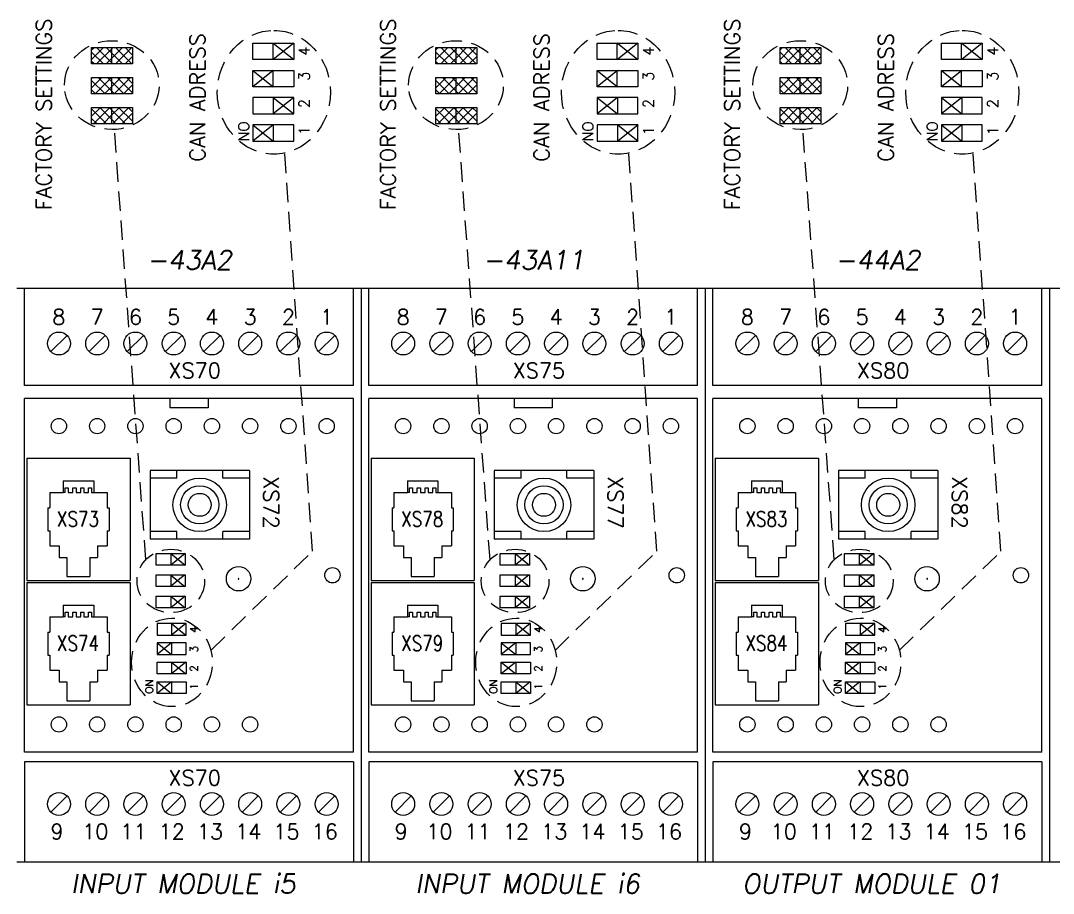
# Model space of a CAD drawing. Extents: x -2993 to 3661, y -4147 to -1441.
# Drawn here: x 1280.2 to 1415.2, y -3437.1 to -3323 of the extents above; entities that cross this region are included whole.
import ezdxf
from ezdxf.enums import TextEntityAlignment as Align

# ---------------------------------------------------------------- set-up
doc = ezdxf.new("R2010")
doc.units = 0
doc.header["$LTSCALE"] = 0.1
doc.header["$MEASUREMENT"] = 0
doc.linetypes.add('DASHED', pattern=[19.05, 12.7, -6.35])
doc.layers.get('0').update_dxf_attribs({"linetype": 'CONTINUOUS'})
doc.styles.get("Standard").update_dxf_attribs({"font": 'simplex.shx'})

msp = doc.modelspace()

# ---------------------------------------------------------------- linework, layer by layer
at = {"linetype": 'Continuous', "lineweight": 13}
for p, q in [((1310.53, -3325.93), (1315.86, -3325.93)), ((1310.53, -3328.06), (1310.53, -3325.93)), ((1313.16, -3328.06), (1313.16, -3325.93)), ((1315.86, -3325.93), (1315.86, -3328.06)), ((1355.53, -3325.93), (1360.86, -3325.93)), ((1355.53, -3328.06), (1355.53, -3325.93)), ((1358.16, -3328.06), (1358.16, -3325.93)), ((1360.86, -3325.93), (1360.86, -3328.06)), ((1400.53, -3325.93), (1405.86, -3325.93)), ((1400.53, -3328.06), (1400.53, -3325.93)), ((1403.16, -3328.06), (1403.16, -3325.93)), ((1405.86, -3325.93), (1405.86, -3328.06)), ((1289.45, -3326.5), (1294.79, -3326.5)), ((1289.45, -3328.63), (1289.45, -3326.5)), ((1292.09, -3328.63), (1292.09, -3326.5)), ((1294.79, -3326.5), (1294.79, -3328.63)), ((1334.45, -3326.5), (1339.79, -3326.5)), ((1334.45, -3328.63), (1334.45, -3326.5)), ((1337.09, -3328.63), (1337.09, -3326.5)), ((1339.79, -3326.5), (1339.79, -3328.63)), ((1379.45, -3326.5), (1384.79, -3326.5)), ((1379.45, -3328.63), (1379.45, -3326.5)), ((1382.09, -3328.63), (1382.09, -3326.5)), ((1384.79, -3326.5), (1384.79, -3328.63)), ((1294.79, -3328.63), (1289.45, -3328.63)), ((1315.86, -3328.06), (1310.53, -3328.06)), ((1339.79, -3328.63), (1334.45, -3328.63)), ((1360.86, -3328.06), (1355.53, -3328.06)), ((1384.79, -3328.63), (1379.45, -3328.63)), ((1405.86, -3328.06), (1400.53, -3328.06)), ((1289.45, -3330.41), (1294.79, -3330.41)), ((1289.45, -3332.54), (1289.45, -3330.41)), ((1292.09, -3332.54), (1292.09, -3330.41)), ((1294.79, -3330.41), (1294.79, -3332.54)), ((1310.53, -3329.48), (1315.86, -3329.48)), ((1310.53, -3331.62), (1310.53, -3329.48)), ((1313.16, -3331.62), (1313.16, -3329.48)), ((1315.86, -3329.48), (1315.86, -3331.62)), ((1334.45, -3330.41), (1339.79, -3330.41)), ((1334.45, -3332.54), (1334.45, -3330.41)), ((1337.09, -3332.54), (1337.09, -3330.41)), ((1339.79, -3330.41), (1339.79, -3332.54)), ((1355.53, -3329.48), (1360.86, -3329.48)), ((1355.53, -3331.62), (1355.53, -3329.48)), ((1358.16, -3331.62), (1358.16, -3329.48)), ((1360.86, -3329.48), (1360.86, -3331.62)), ((1379.45, -3330.41), (1384.79, -3330.41)), ((1379.45, -3332.54), (1379.45, -3330.41)), ((1382.09, -3332.54), (1382.09, -3330.41)), ((1384.79, -3330.41), (1384.79, -3332.54)), ((1400.53, -3329.48), (1405.86, -3329.48)), ((1400.53, -3331.62), (1400.53, -3329.48)), ((1403.16, -3331.62), (1403.16, -3329.48)), ((1405.86, -3329.48), (1405.86, -3331.62)), ((1315.86, -3331.62), (1310.53, -3331.62)), ((1360.86, -3331.62), (1355.53, -3331.62)), ((1405.86, -3331.62), (1400.53, -3331.62)), ((1294.79, -3332.54), (1289.45, -3332.54)), ((1315.86, -3333.04), (1310.53, -3333.04)), ((1310.53, -3333.04), (1310.53, -3335.17)), ((1313.23, -3335.17), (1313.23, -3333.04)), ((1315.86, -3335.17), (1315.86, -3333.04)), ((1339.79, -3332.54), (1334.45, -3332.54)), ((1360.86, -3333.04), (1355.53, -3333.04)), ((1355.53, -3333.04), (1355.53, -3335.17)), ((1358.23, -3335.17), (1358.23, -3333.04)), ((1360.86, -3335.17), (1360.86, -3333.04)), ((1384.79, -3332.54), (1379.45, -3332.54)), ((1405.86, -3333.04), (1400.53, -3333.04)), ((1400.53, -3333.04), (1400.53, -3335.17)), ((1403.23, -3335.17), (1403.23, -3333.04)), ((1405.86, -3335.17), (1405.86, -3333.04)), ((1289.45, -3334.32), (1294.79, -3334.32)), ((1289.45, -3336.46), (1289.45, -3334.32)), ((1292.09, -3336.46), (1292.09, -3334.32)), ((1294.79, -3334.32), (1294.79, -3336.46)), ((1334.45, -3334.32), (1339.79, -3334.32)), ((1334.45, -3336.46), (1334.45, -3334.32)), ((1337.09, -3336.46), (1337.09, -3334.32)), ((1339.79, -3334.32), (1339.79, -3336.46)), ((1379.45, -3334.32), (1384.79, -3334.32)), ((1379.45, -3336.46), (1379.45, -3334.32)), ((1382.09, -3336.46), (1382.09, -3334.32)), ((1384.79, -3334.32), (1384.79, -3336.46)), ((1310.53, -3335.17), (1315.86, -3335.17)), ((1355.53, -3335.17), (1360.86, -3335.17)), ((1400.53, -3335.17), (1405.86, -3335.17)), ((1294.79, -3336.46), (1289.45, -3336.46)), ((1315.86, -3336.6), (1310.53, -3336.6)), ((1310.53, -3336.6), (1310.53, -3338.73)), ((1313.23, -3338.73), (1313.23, -3336.6)), ((1315.86, -3338.73), (1315.86, -3336.6)), ((1339.79, -3336.46), (1334.45, -3336.46)), ((1360.86, -3336.6), (1355.53, -3336.6)), ((1355.53, -3336.6), (1355.53, -3338.73)), ((1358.23, -3338.73), (1358.23, -3336.6)), ((1360.86, -3338.73), (1360.86, -3336.6)), ((1384.79, -3336.46), (1379.45, -3336.46)), ((1405.86, -3336.6), (1400.53, -3336.6)), ((1400.53, -3336.6), (1400.53, -3338.73)), ((1403.23, -3338.73), (1403.23, -3336.6)), ((1405.86, -3338.73), (1405.86, -3336.6)), ((1310.53, -3338.73), (1315.86, -3338.73)), ((1355.53, -3338.73), (1360.86, -3338.73)), ((1400.53, -3338.73), (1405.86, -3338.73)), ((1286, -3384.06), (1286.4, -3384.06)), ((1286, -3384.65), (1286, -3384.06)), ((1286.4, -3384.06), (1286.4, -3384.65)), ((1287.01, -3384.06), (1287.42, -3384.06)), ((1287.01, -3384.65), (1287.01, -3384.06)), ((1287.42, -3384.06), (1287.42, -3384.65)), ((1288.03, -3384.65), (1288.03, -3384.06)), ((1288.03, -3384.06), (1288.44, -3384.06)), ((1288.44, -3384.06), (1288.44, -3384.65)), ((1289.04, -3384.06), (1289.45, -3384.06)), ((1289.04, -3384.65), (1289.04, -3384.06)), ((1289.45, -3384.06), (1289.45, -3384.65)), ((1331, -3384.06), (1331.4, -3384.06)), ((1331, -3384.65), (1331, -3384.06)), ((1331.4, -3384.06), (1331.4, -3384.65)), ((1332.01, -3384.06), (1332.42, -3384.06)), ((1332.01, -3384.65), (1332.01, -3384.06)), ((1332.42, -3384.06), (1332.42, -3384.65)), ((1333.03, -3384.65), (1333.03, -3384.06)), ((1333.03, -3384.06), (1333.44, -3384.06)), ((1333.44, -3384.06), (1333.44, -3384.65)), ((1334.04, -3384.06), (1334.45, -3384.06)), ((1334.04, -3384.65), (1334.04, -3384.06)), ((1334.45, -3384.06), (1334.45, -3384.65)), ((1376, -3384.06), (1376.4, -3384.06)), ((1376, -3384.65), (1376, -3384.06)), ((1376.4, -3384.06), (1376.4, -3384.65)), ((1377.01, -3384.06), (1377.42, -3384.06)), ((1377.01, -3384.65), (1377.01, -3384.06)), ((1377.42, -3384.06), (1377.42, -3384.65)), ((1378.03, -3384.65), (1378.03, -3384.06)), ((1378.03, -3384.06), (1378.44, -3384.06)), ((1378.44, -3384.06), (1378.44, -3384.65)), ((1379.04, -3384.06), (1379.45, -3384.06)), ((1379.04, -3384.65), (1379.04, -3384.06)), ((1379.45, -3384.06), (1379.45, -3384.65)), ((1286.4, -3384.65), (1287.01, -3384.65)), ((1287.42, -3384.65), (1288.03, -3384.65)), ((1288.44, -3384.65), (1289.04, -3384.65)), ((1331.4, -3384.65), (1332.01, -3384.65)), ((1332.42, -3384.65), (1333.03, -3384.65)), ((1333.44, -3384.65), (1334.04, -3384.65)), ((1376.4, -3384.65), (1377.01, -3384.65)), ((1377.42, -3384.65), (1378.03, -3384.65)), ((1378.44, -3384.65), (1379.04, -3384.65)), ((1297.87, -3394.15), (1297.87, -3392.62)), ((1297.87, -3392.62), (1301.68, -3392.62)), ((1297.87, -3392.62), (1301.68, -3392.62)), ((1299.8, -3392.62), (1299.8, -3394.15)), ((1301.68, -3392.62), (1301.68, -3394.15)), ((1342.87, -3394.15), (1342.87, -3392.62)), ((1342.87, -3392.62), (1346.68, -3392.62)), ((1342.87, -3392.62), (1346.68, -3392.62)), ((1344.8, -3392.62), (1344.8, -3394.15)), ((1346.68, -3392.62), (1346.68, -3394.15)), ((1387.87, -3394.15), (1387.87, -3392.62)), ((1387.87, -3392.62), (1391.68, -3392.62)), ((1387.87, -3392.62), (1391.68, -3392.62)), ((1389.8, -3392.62), (1389.8, -3394.15)), ((1391.68, -3392.62), (1391.68, -3394.15)), ((1301.68, -3394.15), (1297.87, -3394.15)), ((1301.68, -3394.15), (1297.87, -3394.15)), ((1346.68, -3394.15), (1342.87, -3394.15)), ((1346.68, -3394.15), (1342.87, -3394.15)), ((1391.68, -3394.15), (1387.87, -3394.15)), ((1391.68, -3394.15), (1387.87, -3394.15)), ((1297.87, -3396.94), (1297.87, -3395.42)), ((1297.87, -3395.42), (1301.68, -3395.42)), ((1297.87, -3395.42), (1301.68, -3395.42)), ((1299.8, -3395.42), (1299.8, -3396.94)), ((1301.68, -3395.42), (1301.68, -3396.94)), ((1342.87, -3396.94), (1342.87, -3395.42)), ((1342.87, -3395.42), (1346.68, -3395.42)), ((1342.87, -3395.42), (1346.68, -3395.42)), ((1344.8, -3395.42), (1344.8, -3396.94)), ((1346.68, -3395.42), (1346.68, -3396.94)), ((1387.87, -3396.94), (1387.87, -3395.42)), ((1387.87, -3395.42), (1391.68, -3395.42)), ((1387.87, -3395.42), (1391.68, -3395.42)), ((1389.8, -3395.42), (1389.8, -3396.94)), ((1391.68, -3395.42), (1391.68, -3396.94)), ((1301.68, -3396.94), (1297.87, -3396.94)), ((1301.68, -3396.94), (1297.87, -3396.94)), ((1346.68, -3396.94), (1342.87, -3396.94)), ((1346.68, -3396.94), (1342.87, -3396.94)), ((1391.68, -3396.94), (1387.87, -3396.94)), ((1391.68, -3396.94), (1387.87, -3396.94)), ((1297.87, -3399.74), (1297.87, -3398.21)), ((1297.87, -3398.21), (1301.68, -3398.21)), ((1297.87, -3398.21), (1301.68, -3398.21)), ((1299.8, -3398.21), (1299.8, -3399.74)), ((1301.68, -3398.21), (1301.68, -3399.74)), ((1342.87, -3399.74), (1342.87, -3398.21)), ((1342.87, -3398.21), (1346.68, -3398.21)), ((1342.87, -3398.21), (1346.68, -3398.21)), ((1344.8, -3398.21), (1344.8, -3399.74)), ((1346.68, -3398.21), (1346.68, -3399.74)), ((1387.87, -3399.74), (1387.87, -3398.21)), ((1387.87, -3398.21), (1391.68, -3398.21)), ((1387.87, -3398.21), (1391.68, -3398.21)), ((1389.8, -3398.21), (1389.8, -3399.74)), ((1391.68, -3398.21), (1391.68, -3399.74)), ((1286, -3400.9), (1286, -3400.31)), ((1286, -3400.31), (1286.4, -3400.31)), ((1286.4, -3400.31), (1286.4, -3400.9)), ((1287.01, -3400.31), (1287.42, -3400.31)), ((1287.01, -3400.9), (1287.01, -3400.31)), ((1287.42, -3400.31), (1287.42, -3400.9)), ((1288.03, -3400.9), (1288.03, -3400.31)), ((1288.03, -3400.31), (1288.44, -3400.31)), ((1288.44, -3400.31), (1288.44, -3400.9)), ((1289.04, -3400.9), (1289.04, -3400.31)), ((1289.04, -3400.31), (1289.45, -3400.31)), ((1289.45, -3400.31), (1289.45, -3400.9)), ((1301.68, -3399.74), (1297.87, -3399.74)), ((1301.68, -3399.74), (1297.87, -3399.74)), ((1331, -3400.9), (1331, -3400.31)), ((1331, -3400.31), (1331.4, -3400.31)), ((1331.4, -3400.31), (1331.4, -3400.9)), ((1332.01, -3400.31), (1332.42, -3400.31)), ((1332.01, -3400.9), (1332.01, -3400.31)), ((1332.42, -3400.31), (1332.42, -3400.9)), ((1333.03, -3400.9), (1333.03, -3400.31)), ((1333.03, -3400.31), (1333.44, -3400.31)), ((1333.44, -3400.31), (1333.44, -3400.9)), ((1334.04, -3400.9), (1334.04, -3400.31)), ((1334.04, -3400.31), (1334.45, -3400.31)), ((1334.45, -3400.31), (1334.45, -3400.9)), ((1346.68, -3399.74), (1342.87, -3399.74)), ((1346.68, -3399.74), (1342.87, -3399.74)), ((1376, -3400.9), (1376, -3400.31)), ((1376, -3400.31), (1376.4, -3400.31)), ((1376.4, -3400.31), (1376.4, -3400.9)), ((1377.01, -3400.31), (1377.42, -3400.31)), ((1377.01, -3400.9), (1377.01, -3400.31)), ((1377.42, -3400.31), (1377.42, -3400.9)), ((1378.03, -3400.9), (1378.03, -3400.31)), ((1378.03, -3400.31), (1378.44, -3400.31)), ((1378.44, -3400.31), (1378.44, -3400.9)), ((1379.04, -3400.9), (1379.04, -3400.31)), ((1379.04, -3400.31), (1379.45, -3400.31)), ((1379.45, -3400.31), (1379.45, -3400.9)), ((1391.68, -3399.74), (1387.87, -3399.74)), ((1391.68, -3399.74), (1387.87, -3399.74)), ((1286.4, -3400.9), (1287.01, -3400.9)), ((1287.42, -3400.9), (1288.03, -3400.9)), ((1288.44, -3400.9), (1289.04, -3400.9)), ((1298, -3401.77), (1298, -3403.29)), ((1301.81, -3401.77), (1298, -3401.77)), ((1299.9, -3401.77), (1299.9, -3403.29)), ((1301.81, -3403.29), (1301.81, -3401.77)), ((1331.4, -3400.9), (1332.01, -3400.9)), ((1332.42, -3400.9), (1333.03, -3400.9)), ((1333.44, -3400.9), (1334.04, -3400.9)), ((1343, -3401.77), (1343, -3403.29)), ((1346.81, -3401.77), (1343, -3401.77)), ((1344.9, -3401.77), (1344.9, -3403.29)), ((1346.81, -3403.29), (1346.81, -3401.77)), ((1376.4, -3400.9), (1377.01, -3400.9)), ((1377.42, -3400.9), (1378.03, -3400.9)), ((1378.44, -3400.9), (1379.04, -3400.9)), ((1388, -3401.77), (1388, -3403.29)), ((1391.81, -3401.77), (1388, -3401.77)), ((1389.9, -3401.77), (1389.9, -3403.29)), ((1391.81, -3403.29), (1391.81, -3401.77)), ((1298, -3403.29), (1301.81, -3403.29)), ((1343, -3403.29), (1346.81, -3403.29)), ((1388, -3403.29), (1391.81, -3403.29)), ((1301.81, -3404.31), (1298, -3404.31)), ((1298, -3404.31), (1298, -3405.83)), ((1299.9, -3404.31), (1299.9, -3405.83)), ((1301.81, -3405.83), (1301.81, -3404.31)), ((1346.81, -3404.31), (1343, -3404.31)), ((1343, -3404.31), (1343, -3405.83)), ((1344.9, -3404.31), (1344.9, -3405.83)), ((1346.81, -3405.83), (1346.81, -3404.31)), ((1391.81, -3404.31), (1388, -3404.31)), ((1388, -3404.31), (1388, -3405.83)), ((1389.9, -3404.31), (1389.9, -3405.83)), ((1391.81, -3405.83), (1391.81, -3404.31)), ((1298, -3405.83), (1301.81, -3405.83)), ((1343, -3405.83), (1346.81, -3405.83)), ((1388, -3405.83), (1391.81, -3405.83)), ((1298, -3408.37), (1298, -3406.85)), ((1298, -3406.85), (1301.81, -3406.85)), ((1299.9, -3406.85), (1299.9, -3408.37)), ((1301.81, -3406.85), (1301.81, -3408.37)), ((1343, -3408.37), (1343, -3406.85)), ((1343, -3406.85), (1346.81, -3406.85)), ((1344.9, -3406.85), (1344.9, -3408.37)), ((1346.81, -3406.85), (1346.81, -3408.37)), ((1388, -3408.37), (1388, -3406.85)), ((1388, -3406.85), (1391.81, -3406.85)), ((1389.9, -3406.85), (1389.9, -3408.37)), ((1391.81, -3406.85), (1391.81, -3408.37)), ((1301.81, -3408.37), (1298, -3408.37)), ((1346.81, -3408.37), (1343, -3408.37)), ((1391.81, -3408.37), (1388, -3408.37)), ((1298, -3409.39), (1301.81, -3409.39)), ((1298, -3410.91), (1298, -3409.39)), ((1299.9, -3409.39), (1299.9, -3410.91)), ((1301.81, -3409.39), (1301.81, -3410.91)), ((1343, -3409.39), (1346.81, -3409.39)), ((1343, -3410.91), (1343, -3409.39)), ((1344.9, -3409.39), (1344.9, -3410.91)), ((1346.81, -3409.39), (1346.81, -3410.91)), ((1388, -3409.39), (1391.81, -3409.39)), ((1388, -3410.91), (1388, -3409.39)), ((1389.9, -3409.39), (1389.9, -3410.91)), ((1391.81, -3409.39), (1391.81, -3410.91)), ((1301.81, -3410.91), (1298, -3410.91)), ((1346.81, -3410.91), (1343, -3410.91)), ((1391.81, -3410.91), (1388, -3410.91))]:
    msp.add_line(p, q, dxfattribs=at)
at = {"color": 7, "lineweight": 13}
for p, q in [((1315.86, -3325.93), (1313.19, -3328.06)), ((1313.19, -3325.93), (1315.86, -3328.06)), ((1360.86, -3325.93), (1358.19, -3328.06)), ((1358.19, -3325.93), (1360.86, -3328.06)), ((1405.86, -3325.93), (1403.19, -3328.06)), ((1403.19, -3325.93), (1405.86, -3328.06)), ((1313.19, -3329.48), (1310.53, -3331.62)), ((1310.53, -3329.48), (1313.19, -3331.62)), ((1358.19, -3329.48), (1355.53, -3331.62)), ((1355.53, -3329.48), (1358.19, -3331.62)), ((1403.19, -3329.48), (1400.53, -3331.62)), ((1400.53, -3329.48), (1403.19, -3331.62)), ((1315.86, -3333.04), (1313.19, -3335.17)), ((1313.19, -3333.04), (1315.86, -3335.17)), ((1358.19, -3333.04), (1355.53, -3335.17)), ((1355.53, -3333.04), (1358.19, -3335.17)), ((1403.19, -3333.04), (1400.53, -3335.17)), ((1400.53, -3333.04), (1403.19, -3335.17)), ((1313.19, -3336.6), (1310.53, -3338.73)), ((1310.53, -3336.6), (1313.19, -3338.73)), ((1360.89, -3336.6), (1358.23, -3338.73)), ((1358.23, -3336.6), (1360.89, -3338.73)), ((1403.19, -3336.6), (1400.53, -3338.73)), ((1400.53, -3336.6), (1403.19, -3338.73)), ((1299.8, -3392.62), (1301.68, -3394.15)), ((1301.68, -3392.62), (1299.8, -3394.15)), ((1344.8, -3392.62), (1346.68, -3394.15)), ((1346.68, -3392.62), (1344.8, -3394.15)), ((1389.8, -3392.62), (1391.68, -3394.15)), ((1391.68, -3392.62), (1389.8, -3394.15)), ((1299.77, -3395.42), (1301.65, -3396.94)), ((1301.65, -3395.42), (1299.77, -3396.94)), ((1344.77, -3395.42), (1346.65, -3396.94)), ((1346.65, -3395.42), (1344.77, -3396.94)), ((1389.77, -3395.42), (1391.65, -3396.94)), ((1391.65, -3395.42), (1389.77, -3396.94)), ((1299.8, -3398.21), (1301.68, -3399.74)), ((1301.68, -3398.21), (1299.8, -3399.74)), ((1344.8, -3398.21), (1346.68, -3399.74)), ((1346.68, -3398.21), (1344.8, -3399.74)), ((1389.8, -3398.21), (1391.68, -3399.74)), ((1391.68, -3398.21), (1389.8, -3399.74)), ((1299.9, -3401.77), (1301.78, -3403.29)), ((1301.78, -3401.77), (1299.9, -3403.29)), ((1344.9, -3401.77), (1346.78, -3403.29)), ((1346.78, -3401.77), (1344.9, -3403.29)), ((1389.9, -3401.77), (1391.78, -3403.29)), ((1391.78, -3401.77), (1389.9, -3403.29)), ((1298, -3404.31), (1299.88, -3405.83)), ((1299.88, -3404.31), (1298, -3405.83)), ((1343, -3404.31), (1344.88, -3405.83)), ((1344.88, -3404.31), (1343, -3405.83)), ((1388, -3404.31), (1389.88, -3405.83)), ((1389.88, -3404.31), (1388, -3405.83)), ((1299.9, -3406.85), (1301.78, -3408.37)), ((1301.78, -3406.85), (1299.9, -3408.37)), ((1343, -3406.85), (1344.88, -3408.37)), ((1344.88, -3406.85), (1343, -3408.37)), ((1388, -3406.85), (1389.88, -3408.37)), ((1389.88, -3406.85), (1388, -3408.37)), ((1298, -3409.39), (1299.88, -3410.91)), ((1299.88, -3409.39), (1298, -3410.91)), ((1344.9, -3409.39), (1346.78, -3410.91)), ((1346.78, -3409.39), (1344.9, -3410.91)), ((1388, -3409.39), (1389.88, -3410.91)), ((1389.88, -3409.39), (1388, -3410.91))]:
    msp.add_line(p, q, dxfattribs=at)
at = {"lineweight": 13}
for p, q in [((1289.45, -3326.8), (1289.76, -3326.5)), ((1289.45, -3328.04), (1291, -3326.5)), ((1291, -3328.63), (1289.45, -3327.09)), ((1292.09, -3328.48), (1290.1, -3326.5)), ((1290.1, -3328.63), (1292.09, -3326.65)), ((1292.09, -3327.25), (1291.34, -3326.5)), ((1292.09, -3326.65), (1292.23, -3326.5)), ((1292.09, -3327.88), (1293.47, -3326.5)), ((1293.47, -3328.63), (1292.09, -3327.25)), ((1292.57, -3328.63), (1294.71, -3326.5)), ((1294.71, -3328.63), (1292.58, -3326.5)), ((1294.79, -3327.47), (1293.81, -3326.5)), ((1293.81, -3328.63), (1294.79, -3327.66)), ((1334.45, -3326.8), (1334.76, -3326.5)), ((1334.45, -3328.04), (1336, -3326.5)), ((1336, -3328.63), (1334.45, -3327.09)), ((1337.09, -3328.48), (1335.1, -3326.5)), ((1335.1, -3328.63), (1337.09, -3326.65)), ((1337.09, -3327.25), (1336.34, -3326.5)), ((1337.09, -3326.65), (1337.23, -3326.5)), ((1337.09, -3327.88), (1338.47, -3326.5)), ((1338.47, -3328.63), (1337.09, -3327.25)), ((1337.57, -3328.63), (1339.71, -3326.5)), ((1339.71, -3328.63), (1337.58, -3326.5)), ((1339.79, -3327.47), (1338.81, -3326.5)), ((1338.81, -3328.63), (1339.79, -3327.66)), ((1379.45, -3326.8), (1379.76, -3326.5)), ((1379.45, -3328.04), (1381, -3326.5)), ((1381, -3328.63), (1379.45, -3327.09)), ((1382.09, -3328.48), (1380.1, -3326.5)), ((1380.1, -3328.63), (1382.09, -3326.65)), ((1382.09, -3327.25), (1381.34, -3326.5)), ((1382.09, -3326.65), (1382.23, -3326.5)), ((1382.09, -3327.88), (1383.47, -3326.5)), ((1383.47, -3328.63), (1382.09, -3327.25)), ((1382.57, -3328.63), (1384.71, -3326.5)), ((1384.71, -3328.63), (1382.58, -3326.5)), ((1384.79, -3327.47), (1383.81, -3326.5)), ((1383.81, -3328.63), (1384.79, -3327.66)), ((1289.76, -3328.63), (1289.45, -3328.33)), ((1291.34, -3328.63), (1292.09, -3327.88)), ((1292.23, -3328.63), (1292.09, -3328.48)), ((1334.76, -3328.63), (1334.45, -3328.33)), ((1336.34, -3328.63), (1337.09, -3327.88)), ((1337.23, -3328.63), (1337.09, -3328.48)), ((1379.76, -3328.63), (1379.45, -3328.33)), ((1381.34, -3328.63), (1382.09, -3327.88)), ((1382.23, -3328.63), (1382.09, -3328.48)), ((1289.45, -3330.52), (1289.56, -3330.41)), ((1289.45, -3331.75), (1290.8, -3330.41)), ((1289.9, -3332.54), (1292.03, -3330.41)), ((1292.09, -3332.2), (1290.3, -3330.41)), ((1292.09, -3330.96), (1291.54, -3330.41)), ((1292.09, -3331.6), (1293.27, -3330.41)), ((1292.38, -3332.54), (1294.51, -3330.41)), ((1294.79, -3332.42), (1292.78, -3330.41)), ((1294.79, -3331.18), (1294.01, -3330.41)), ((1334.45, -3330.52), (1334.56, -3330.41)), ((1334.45, -3331.75), (1335.8, -3330.41)), ((1334.9, -3332.54), (1337.03, -3330.41)), ((1337.09, -3332.2), (1335.3, -3330.41)), ((1337.09, -3330.96), (1336.54, -3330.41)), ((1337.09, -3331.6), (1338.27, -3330.41)), ((1337.38, -3332.54), (1339.51, -3330.41)), ((1339.79, -3332.42), (1337.78, -3330.41)), ((1339.79, -3331.18), (1339.01, -3330.41)), ((1379.45, -3330.52), (1379.56, -3330.41)), ((1379.45, -3331.75), (1380.8, -3330.41)), ((1379.9, -3332.54), (1382.03, -3330.41)), ((1382.09, -3332.2), (1380.3, -3330.41)), ((1382.09, -3330.96), (1381.54, -3330.41)), ((1382.09, -3331.6), (1383.27, -3330.41)), ((1382.38, -3332.54), (1384.51, -3330.41)), ((1384.79, -3332.42), (1382.78, -3330.41)), ((1384.79, -3331.18), (1384.01, -3330.41)), ((1291.2, -3332.54), (1289.45, -3330.8)), ((1291.14, -3332.54), (1292.09, -3331.6)), ((1293.67, -3332.54), (1292.09, -3330.96)), ((1293.61, -3332.54), (1294.79, -3331.37)), ((1336.2, -3332.54), (1334.45, -3330.8)), ((1336.14, -3332.54), (1337.09, -3331.6)), ((1338.67, -3332.54), (1337.09, -3330.96)), ((1338.61, -3332.54), (1339.79, -3331.37)), ((1381.2, -3332.54), (1379.45, -3330.8)), ((1381.14, -3332.54), (1382.09, -3331.6)), ((1383.67, -3332.54), (1382.09, -3330.96)), ((1383.61, -3332.54), (1384.79, -3331.37)), ((1289.96, -3332.54), (1289.45, -3332.04)), ((1292.43, -3332.54), (1292.09, -3332.2)), ((1334.96, -3332.54), (1334.45, -3332.04)), ((1337.43, -3332.54), (1337.09, -3332.2)), ((1379.96, -3332.54), (1379.45, -3332.04)), ((1382.43, -3332.54), (1382.09, -3332.2)), ((1289.45, -3335.47), (1290.6, -3334.32)), ((1289.7, -3336.46), (1291.83, -3334.32)), ((1292.09, -3335.91), (1290.5, -3334.32)), ((1292.09, -3334.67), (1291.74, -3334.32)), ((1292.09, -3335.31), (1293.07, -3334.32)), ((1292.18, -3336.46), (1294.31, -3334.32)), ((1294.79, -3336.13), (1292.97, -3334.32)), ((1294.79, -3334.9), (1294.21, -3334.32)), ((1334.45, -3335.47), (1335.6, -3334.32)), ((1334.7, -3336.46), (1336.83, -3334.32)), ((1337.09, -3335.91), (1335.5, -3334.32)), ((1337.09, -3334.67), (1336.74, -3334.32)), ((1337.09, -3335.31), (1338.07, -3334.32)), ((1337.18, -3336.46), (1339.31, -3334.32)), ((1339.79, -3336.13), (1337.97, -3334.32)), ((1339.79, -3334.9), (1339.21, -3334.32)), ((1379.45, -3335.47), (1380.6, -3334.32)), ((1379.7, -3336.46), (1381.83, -3334.32)), ((1382.09, -3335.91), (1380.5, -3334.32)), ((1382.09, -3334.67), (1381.74, -3334.32)), ((1382.09, -3335.31), (1383.07, -3334.32)), ((1382.18, -3336.46), (1384.31, -3334.32)), ((1384.79, -3336.13), (1382.97, -3334.32)), ((1384.79, -3334.9), (1384.21, -3334.32)), ((1291.4, -3336.46), (1289.45, -3334.51)), ((1290.16, -3336.46), (1289.45, -3335.75)), ((1290.94, -3336.46), (1292.09, -3335.31)), ((1293.87, -3336.46), (1292.09, -3334.67)), ((1293.41, -3336.46), (1294.79, -3335.08)), ((1336.4, -3336.46), (1334.45, -3334.51)), ((1335.16, -3336.46), (1334.45, -3335.75)), ((1335.94, -3336.46), (1337.09, -3335.31)), ((1338.87, -3336.46), (1337.09, -3334.67)), ((1338.41, -3336.46), (1339.79, -3335.08)), ((1381.4, -3336.46), (1379.45, -3334.51)), ((1380.16, -3336.46), (1379.45, -3335.75)), ((1380.94, -3336.46), (1382.09, -3335.31)), ((1383.87, -3336.46), (1382.09, -3334.67)), ((1383.41, -3336.46), (1384.79, -3335.08)), ((1292.63, -3336.46), (1292.09, -3335.91)), ((1294.65, -3336.46), (1294.79, -3336.32)), ((1337.63, -3336.46), (1337.09, -3335.91)), ((1339.65, -3336.46), (1339.79, -3336.32)), ((1382.63, -3336.46), (1382.09, -3335.91)), ((1384.65, -3336.46), (1384.79, -3336.32)), ((1324.67, -3357.98), (1279.67, -3357.98)), ((1324.67, -3357.98), (1279.67, -3357.98)), ((1280.67, -3370.68), (1280.67, -3357.98)), ((1323.67, -3370.68), (1323.67, -3357.98)), ((1324.67, -3357.98), (1324.67, -3432.98)), ((1324.67, -3357.98), (1324.67, -3432.98)), ((1324.67, -3357.98), (1324.67, -3432.98)), ((1324.67, -3357.98), (1324.67, -3432.98)), ((1324.67, -3357.98), (1324.67, -3432.98)), ((1324.67, -3357.98), (1324.67, -3432.98)), ((1324.67, -3357.98), (1324.67, -3432.98)), ((1324.67, -3357.98), (1324.67, -3432.98)), ((1369.67, -3357.98), (1324.67, -3357.98)), ((1369.67, -3357.98), (1324.67, -3357.98)), ((1324.67, -3357.98), (1324.67, -3432.98)), ((1324.67, -3357.98), (1324.67, -3432.98)), ((1324.67, -3357.98), (1324.67, -3432.98)), ((1324.67, -3357.98), (1324.67, -3432.98)), ((1324.67, -3357.98), (1324.67, -3432.98)), ((1324.67, -3357.98), (1324.67, -3432.98)), ((1324.67, -3357.98), (1324.67, -3432.98)), ((1325.67, -3370.68), (1325.67, -3357.98)), ((1368.67, -3370.68), (1368.67, -3357.98)), ((1369.67, -3357.98), (1369.67, -3432.98)), ((1369.67, -3357.98), (1369.67, -3432.98)), ((1369.67, -3357.98), (1369.67, -3432.98)), ((1369.67, -3357.98), (1369.67, -3432.98)), ((1369.67, -3357.98), (1369.67, -3432.98)), ((1369.67, -3357.98), (1369.67, -3432.98)), ((1369.67, -3357.98), (1369.67, -3432.98)), ((1369.67, -3357.98), (1369.67, -3432.98)), ((1414.67, -3357.98), (1369.67, -3357.98)), ((1414.67, -3357.98), (1369.67, -3357.98)), ((1369.67, -3357.98), (1369.67, -3432.98)), ((1369.67, -3357.98), (1369.67, -3432.98)), ((1369.67, -3357.98), (1369.67, -3432.98)), ((1369.67, -3357.98), (1369.67, -3432.98)), ((1369.67, -3357.98), (1369.67, -3432.98)), ((1369.67, -3357.98), (1369.67, -3432.98)), ((1369.67, -3357.98), (1369.67, -3432.98)), ((1370.67, -3370.68), (1370.67, -3357.98)), ((1413.67, -3370.68), (1413.67, -3357.98)), ((1414.67, -3357.98), (1414.67, -3432.98)), ((1414.67, -3357.98), (1414.67, -3432.98)), ((1414.67, -3357.98), (1414.67, -3432.98)), ((1414.67, -3357.98), (1414.67, -3432.98)), ((1414.67, -3357.98), (1414.67, -3432.98)), ((1414.67, -3357.98), (1414.67, -3432.98)), ((1414.67, -3357.98), (1414.67, -3432.98)), ((1414.67, -3357.98), (1414.67, -3432.98)), ((1459.67, -3357.98), (1414.67, -3357.98)), ((1459.67, -3357.98), (1414.67, -3357.98)), ((1414.67, -3357.98), (1414.67, -3432.98)), ((1414.67, -3357.98), (1414.67, -3432.98)), ((1414.67, -3357.98), (1414.67, -3432.98)), ((1414.67, -3357.98), (1414.67, -3432.98)), ((1414.67, -3357.98), (1414.67, -3432.98)), ((1414.67, -3357.98), (1414.67, -3432.98)), ((1414.67, -3357.98), (1414.67, -3432.98)), ((1286.23, -3364.12), (1284.11, -3366.24)), ((1291.23, -3364.12), (1289.11, -3366.24)), ((1296.23, -3364.12), (1294.11, -3366.24)), ((1301.23, -3364.12), (1299.11, -3366.24)), ((1306.23, -3364.12), (1304.11, -3366.24)), ((1311.23, -3364.12), (1309.11, -3366.24)), ((1316.23, -3364.12), (1314.11, -3366.24)), ((1321.23, -3364.12), (1319.11, -3366.24)), ((1331.23, -3364.12), (1329.11, -3366.24)), ((1336.23, -3364.12), (1334.11, -3366.24)), ((1341.23, -3364.12), (1339.11, -3366.24)), ((1346.23, -3364.12), (1344.11, -3366.24)), ((1351.23, -3364.12), (1349.11, -3366.24)), ((1356.23, -3364.12), (1354.11, -3366.24)), ((1361.23, -3364.12), (1359.11, -3366.24)), ((1366.23, -3364.12), (1364.11, -3366.24)), ((1376.23, -3364.12), (1374.11, -3366.24)), ((1381.23, -3364.12), (1379.11, -3366.24)), ((1386.23, -3364.12), (1384.11, -3366.24)), ((1391.23, -3364.12), (1389.11, -3366.24)), ((1396.23, -3364.12), (1394.11, -3366.24)), ((1401.23, -3364.12), (1399.11, -3366.24)), ((1406.23, -3364.12), (1404.11, -3366.24)), ((1411.23, -3364.12), (1409.11, -3366.24)), ((1323.67, -3370.68), (1280.67, -3370.68)), ((1324.67, -3370.23), (1324.67, -3420.73)), ((1368.67, -3370.68), (1325.67, -3370.68)), ((1369.67, -3370.23), (1369.67, -3420.73)), ((1413.67, -3370.68), (1370.67, -3370.68)), ((1414.67, -3370.23), (1414.67, -3420.73)), ((1323.67, -3372.38), (1280.67, -3372.38)), ((1280.67, -3418.58), (1280.67, -3372.38)), ((1299.67, -3372.38), (1299.67, -3373.58)), ((1304.67, -3373.58), (1299.67, -3373.58)), ((1304.67, -3372.38), (1304.67, -3373.58)), ((1323.67, -3418.58), (1323.67, -3372.38)), ((1368.67, -3372.38), (1325.67, -3372.38)), ((1325.67, -3418.58), (1325.67, -3372.38)), ((1344.67, -3372.38), (1344.67, -3373.58)), ((1349.67, -3373.58), (1344.67, -3373.58)), ((1349.67, -3372.38), (1349.67, -3373.58)), ((1368.67, -3418.58), (1368.67, -3372.38)), ((1413.67, -3372.38), (1370.67, -3372.38)), ((1370.67, -3418.58), (1370.67, -3372.38)), ((1389.67, -3372.38), (1389.67, -3373.58)), ((1394.67, -3373.58), (1389.67, -3373.58)), ((1394.67, -3372.38), (1394.67, -3373.58)), ((1413.67, -3418.58), (1413.67, -3372.38)), ((1280.97, -3380.15), (1294.47, -3380.15)), ((1280.97, -3380.15), (1280.97, -3396.15)), ((1294.47, -3380.15), (1294.47, -3396.15)), ((1325.97, -3380.15), (1339.47, -3380.15)), ((1325.97, -3380.15), (1325.97, -3396.15)), ((1339.47, -3380.15), (1339.47, -3396.15)), ((1370.97, -3380.15), (1384.47, -3380.15)), ((1370.97, -3380.15), (1370.97, -3396.15)), ((1384.47, -3380.15), (1384.47, -3396.15)), ((1310.08, -3381.77), (1297.08, -3381.77)), ((1297.08, -3381.77), (1297.08, -3390.77)), ((1300.58, -3382.77), (1297.08, -3382.77)), ((1300.58, -3382.77), (1300.58, -3381.77)), ((1306.58, -3382.77), (1306.58, -3381.77)), ((1310.08, -3382.77), (1306.58, -3382.77)), ((1310.08, -3381.77), (1310.08, -3390.77)), ((1355.08, -3381.77), (1342.08, -3381.77)), ((1342.08, -3381.77), (1342.08, -3390.77)), ((1345.58, -3382.77), (1342.08, -3382.77)), ((1345.58, -3382.77), (1345.58, -3381.77)), ((1351.58, -3382.77), (1351.58, -3381.77)), ((1355.08, -3382.77), (1351.58, -3382.77)), ((1355.08, -3381.77), (1355.08, -3390.77)), ((1400.08, -3381.77), (1387.08, -3381.77)), ((1387.08, -3381.77), (1387.08, -3390.77)), ((1390.58, -3382.77), (1387.08, -3382.77)), ((1390.58, -3382.77), (1390.58, -3381.77)), ((1396.58, -3382.77), (1396.58, -3381.77)), ((1400.08, -3382.77), (1396.58, -3382.77)), ((1400.08, -3381.77), (1400.08, -3390.77)), ((1285.72, -3383.15), (1289.72, -3383.15)), ((1285.72, -3383.15), (1285.72, -3384.65)), ((1289.72, -3383.15), (1289.72, -3384.65)), ((1330.72, -3383.15), (1334.72, -3383.15)), ((1330.72, -3383.15), (1330.72, -3384.65)), ((1334.72, -3383.15), (1334.72, -3384.65)), ((1375.72, -3383.15), (1379.72, -3383.15)), ((1375.72, -3383.15), (1375.72, -3384.65)), ((1379.72, -3383.15), (1379.72, -3384.65)), ((1283.97, -3384.65), (1285.72, -3384.65)), ((1283.97, -3384.65), (1283.97, -3386.65)), ((1286, -3384.65), (1285.72, -3384.65)), ((1289.45, -3384.65), (1289.72, -3384.65)), ((1289.72, -3384.65), (1291.47, -3384.65)), ((1291.47, -3384.65), (1291.47, -3386.65)), ((1328.97, -3384.65), (1330.72, -3384.65)), ((1328.97, -3384.65), (1328.97, -3386.65)), ((1331, -3384.65), (1330.72, -3384.65)), ((1334.45, -3384.65), (1334.72, -3384.65)), ((1334.72, -3384.65), (1336.47, -3384.65)), ((1336.47, -3384.65), (1336.47, -3386.65)), ((1373.97, -3384.65), (1375.72, -3384.65)), ((1373.97, -3384.65), (1373.97, -3386.65)), ((1376, -3384.65), (1375.72, -3384.65)), ((1379.45, -3384.65), (1379.72, -3384.65)), ((1379.72, -3384.65), (1381.47, -3384.65)), ((1381.47, -3384.65), (1381.47, -3386.65)), ((1283.72, -3386.65), (1283.97, -3386.65)), ((1283.72, -3386.65), (1283.72, -3389.65)), ((1291.47, -3386.65), (1291.72, -3386.65)), ((1291.72, -3386.65), (1291.72, -3389.65)), ((1328.72, -3386.65), (1328.97, -3386.65)), ((1328.72, -3386.65), (1328.72, -3389.65)), ((1336.47, -3386.65), (1336.72, -3386.65)), ((1336.72, -3386.65), (1336.72, -3389.65)), ((1373.72, -3386.65), (1373.97, -3386.65)), ((1373.72, -3386.65), (1373.72, -3389.65)), ((1381.47, -3386.65), (1381.72, -3386.65)), ((1381.72, -3386.65), (1381.72, -3389.65)), ((1283.72, -3389.65), (1283.97, -3389.65)), ((1283.97, -3389.65), (1283.97, -3391.65)), ((1291.47, -3389.65), (1291.72, -3389.65)), ((1291.47, -3389.65), (1291.47, -3391.65)), ((1300.58, -3389.77), (1297.08, -3389.77)), ((1300.58, -3390.77), (1300.58, -3389.77)), ((1310.08, -3389.77), (1306.58, -3389.77)), ((1306.58, -3390.77), (1306.58, -3389.77)), ((1328.72, -3389.65), (1328.97, -3389.65)), ((1328.97, -3389.65), (1328.97, -3391.65)), ((1336.47, -3389.65), (1336.72, -3389.65)), ((1336.47, -3389.65), (1336.47, -3391.65)), ((1345.58, -3389.77), (1342.08, -3389.77)), ((1345.58, -3390.77), (1345.58, -3389.77)), ((1355.08, -3389.77), (1351.58, -3389.77)), ((1351.58, -3390.77), (1351.58, -3389.77)), ((1373.72, -3389.65), (1373.97, -3389.65)), ((1373.97, -3389.65), (1373.97, -3391.65)), ((1381.47, -3389.65), (1381.72, -3389.65)), ((1381.47, -3389.65), (1381.47, -3391.65)), ((1390.58, -3389.77), (1387.08, -3389.77)), ((1390.58, -3390.77), (1390.58, -3389.77)), ((1400.08, -3389.77), (1396.58, -3389.77)), ((1396.58, -3390.77), (1396.58, -3389.77)), ((1310.08, -3390.77), (1297.08, -3390.77)), ((1355.08, -3390.77), (1342.08, -3390.77)), ((1400.08, -3390.77), (1387.08, -3390.77)), ((1283.97, -3391.65), (1285.22, -3391.65)), ((1285.22, -3391.65), (1285.22, -3393.15)), ((1290.22, -3391.65), (1290.22, -3393.15)), ((1290.22, -3391.65), (1291.47, -3391.65)), ((1328.97, -3391.65), (1330.22, -3391.65)), ((1330.22, -3391.65), (1330.22, -3393.15)), ((1335.22, -3391.65), (1335.22, -3393.15)), ((1335.22, -3391.65), (1336.47, -3391.65)), ((1373.97, -3391.65), (1375.22, -3391.65)), ((1375.22, -3391.65), (1375.22, -3393.15)), ((1380.22, -3391.65), (1380.22, -3393.15)), ((1380.22, -3391.65), (1381.47, -3391.65)), ((1285.22, -3393.15), (1286.22, -3393.15)), ((1286.22, -3393.15), (1286.22, -3395.65)), ((1289.22, -3393.15), (1289.22, -3395.65)), ((1289.22, -3393.15), (1290.22, -3393.15)), ((1330.22, -3393.15), (1331.22, -3393.15)), ((1331.22, -3393.15), (1331.22, -3395.65)), ((1334.22, -3393.15), (1334.22, -3395.65)), ((1334.22, -3393.15), (1335.22, -3393.15)), ((1375.22, -3393.15), (1376.22, -3393.15)), ((1376.22, -3393.15), (1376.22, -3395.65)), ((1379.22, -3393.15), (1379.22, -3395.65)), ((1379.22, -3393.15), (1380.22, -3393.15)), ((1280.97, -3396.15), (1294.47, -3396.15)), ((1280.97, -3396.4), (1280.97, -3412.4)), ((1280.97, -3396.4), (1294.47, -3396.4)), ((1286.22, -3395.65), (1289.22, -3395.65)), ((1294.47, -3396.4), (1294.47, -3412.4)), ((1325.97, -3396.15), (1339.47, -3396.15)), ((1325.97, -3396.4), (1325.97, -3412.4)), ((1325.97, -3396.4), (1339.47, -3396.4)), ((1331.22, -3395.65), (1334.22, -3395.65)), ((1339.47, -3396.4), (1339.47, -3412.4)), ((1370.97, -3396.15), (1384.47, -3396.15)), ((1370.97, -3396.4), (1370.97, -3412.4)), ((1370.97, -3396.4), (1384.47, -3396.4)), ((1376.22, -3395.65), (1379.22, -3395.65)), ((1384.47, -3396.4), (1384.47, -3412.4)), ((1285.72, -3399.4), (1289.72, -3399.4)), ((1285.72, -3399.4), (1285.72, -3400.9)), ((1289.72, -3399.4), (1289.72, -3400.9)), ((1330.72, -3399.4), (1334.72, -3399.4)), ((1330.72, -3399.4), (1330.72, -3400.9)), ((1334.72, -3399.4), (1334.72, -3400.9)), ((1375.72, -3399.4), (1379.72, -3399.4)), ((1375.72, -3399.4), (1375.72, -3400.9)), ((1379.72, -3399.4), (1379.72, -3400.9)), ((1283.97, -3400.9), (1283.97, -3402.9)), ((1283.97, -3400.9), (1285.72, -3400.9)), ((1286, -3400.9), (1285.72, -3400.9)), ((1289.45, -3400.9), (1289.72, -3400.9)), ((1289.72, -3400.9), (1291.47, -3400.9)), ((1291.47, -3400.9), (1291.47, -3402.9)), ((1328.97, -3400.9), (1328.97, -3402.9)), ((1328.97, -3400.9), (1330.72, -3400.9)), ((1331, -3400.9), (1330.72, -3400.9)), ((1334.45, -3400.9), (1334.72, -3400.9)), ((1334.72, -3400.9), (1336.47, -3400.9)), ((1336.47, -3400.9), (1336.47, -3402.9)), ((1373.97, -3400.9), (1373.97, -3402.9)), ((1373.97, -3400.9), (1375.72, -3400.9)), ((1376, -3400.9), (1375.72, -3400.9)), ((1379.45, -3400.9), (1379.72, -3400.9)), ((1379.72, -3400.9), (1381.47, -3400.9)), ((1381.47, -3400.9), (1381.47, -3402.9)), ((1283.72, -3402.9), (1283.72, -3405.9)), ((1283.72, -3402.9), (1283.97, -3402.9)), ((1291.47, -3402.9), (1291.72, -3402.9)), ((1291.72, -3402.9), (1291.72, -3405.9)), ((1328.72, -3402.9), (1328.72, -3405.9)), ((1328.72, -3402.9), (1328.97, -3402.9)), ((1336.47, -3402.9), (1336.72, -3402.9)), ((1336.72, -3402.9), (1336.72, -3405.9)), ((1373.72, -3402.9), (1373.72, -3405.9)), ((1373.72, -3402.9), (1373.97, -3402.9)), ((1381.47, -3402.9), (1381.72, -3402.9)), ((1381.72, -3402.9), (1381.72, -3405.9)), ((1283.72, -3405.9), (1283.97, -3405.9)), ((1283.97, -3405.9), (1283.97, -3407.9)), ((1291.47, -3405.9), (1291.47, -3407.9)), ((1291.47, -3405.9), (1291.72, -3405.9)), ((1328.72, -3405.9), (1328.97, -3405.9)), ((1328.97, -3405.9), (1328.97, -3407.9)), ((1336.47, -3405.9), (1336.47, -3407.9)), ((1336.47, -3405.9), (1336.72, -3405.9)), ((1373.72, -3405.9), (1373.97, -3405.9)), ((1373.97, -3405.9), (1373.97, -3407.9)), ((1381.47, -3405.9), (1381.47, -3407.9)), ((1381.47, -3405.9), (1381.72, -3405.9)), ((1283.97, -3407.9), (1285.22, -3407.9)), ((1285.22, -3407.9), (1285.22, -3409.4)), ((1290.22, -3407.9), (1290.22, -3409.4)), ((1290.22, -3407.9), (1291.47, -3407.9)), ((1328.97, -3407.9), (1330.22, -3407.9)), ((1330.22, -3407.9), (1330.22, -3409.4)), ((1335.22, -3407.9), (1335.22, -3409.4)), ((1335.22, -3407.9), (1336.47, -3407.9)), ((1373.97, -3407.9), (1375.22, -3407.9)), ((1375.22, -3407.9), (1375.22, -3409.4)), ((1380.22, -3407.9), (1380.22, -3409.4)), ((1380.22, -3407.9), (1381.47, -3407.9)), ((1285.22, -3409.4), (1286.22, -3409.4)), ((1286.22, -3409.4), (1286.22, -3411.9)), ((1289.22, -3409.4), (1289.22, -3411.9)), ((1289.22, -3409.4), (1290.22, -3409.4)), ((1330.22, -3409.4), (1331.22, -3409.4)), ((1331.22, -3409.4), (1331.22, -3411.9)), ((1334.22, -3409.4), (1334.22, -3411.9)), ((1334.22, -3409.4), (1335.22, -3409.4)), ((1375.22, -3409.4), (1376.22, -3409.4)), ((1376.22, -3409.4), (1376.22, -3411.9)), ((1379.22, -3409.4), (1379.22, -3411.9)), ((1379.22, -3409.4), (1380.22, -3409.4)), ((1280.97, -3412.4), (1294.47, -3412.4)), ((1286.22, -3411.9), (1289.22, -3411.9)), ((1325.97, -3412.4), (1339.47, -3412.4)), ((1331.22, -3411.9), (1334.22, -3411.9)), ((1370.97, -3412.4), (1384.47, -3412.4)), ((1376.22, -3411.9), (1379.22, -3411.9)), ((1323.67, -3418.58), (1280.67, -3418.58)), ((1368.67, -3418.58), (1325.67, -3418.58)), ((1413.67, -3418.58), (1370.67, -3418.58)), ((1323.67, -3419.88), (1280.67, -3419.88)), ((1280.67, -3419.88), (1280.67, -3432.98)), ((1323.67, -3419.88), (1323.67, -3432.98)), ((1368.67, -3419.88), (1325.67, -3419.88)), ((1325.67, -3419.88), (1325.67, -3432.98)), ((1368.67, -3419.88), (1368.67, -3432.98)), ((1413.67, -3419.88), (1370.67, -3419.88)), ((1370.67, -3419.88), (1370.67, -3432.98)), ((1413.67, -3419.88), (1413.67, -3432.98)), ((1286.23, -3424.32), (1284.11, -3426.44)), ((1291.23, -3424.32), (1289.11, -3426.44)), ((1296.23, -3424.32), (1294.11, -3426.44)), ((1301.23, -3424.32), (1299.11, -3426.44)), ((1306.23, -3424.32), (1304.11, -3426.44)), ((1311.23, -3424.32), (1309.11, -3426.44)), ((1316.23, -3424.32), (1314.11, -3426.44)), ((1321.23, -3424.32), (1319.11, -3426.44)), ((1331.23, -3424.32), (1329.11, -3426.44)), ((1336.23, -3424.32), (1334.11, -3426.44)), ((1341.23, -3424.32), (1339.11, -3426.44)), ((1346.23, -3424.32), (1344.11, -3426.44)), ((1351.23, -3424.32), (1349.11, -3426.44)), ((1356.23, -3424.32), (1354.11, -3426.44)), ((1361.23, -3424.32), (1359.11, -3426.44)), ((1366.23, -3424.32), (1364.11, -3426.44)), ((1376.23, -3424.32), (1374.11, -3426.44)), ((1381.23, -3424.32), (1379.11, -3426.44)), ((1386.23, -3424.32), (1384.11, -3426.44)), ((1391.23, -3424.32), (1389.11, -3426.44)), ((1396.23, -3424.32), (1394.11, -3426.44)), ((1401.23, -3424.32), (1399.11, -3426.44)), ((1406.23, -3424.32), (1404.11, -3426.44)), ((1411.23, -3424.32), (1409.11, -3426.44)), ((1324.67, -3432.98), (1279.67, -3432.98)), ((1324.67, -3432.98), (1323.67, -3432.98)), ((1369.67, -3432.98), (1324.67, -3432.98)), ((1369.67, -3432.98), (1368.67, -3432.98)), ((1414.67, -3432.98), (1369.67, -3432.98)), ((1414.67, -3432.98), (1413.67, -3432.98)), ((1459.67, -3432.98), (1414.67, -3432.98))]:
    msp.add_line(p, q, dxfattribs=at)
at = {"linetype": 'DASHED', "lineweight": 13, "ltscale": 2}
for p, q in [((1296.53, -3393.43), (1292.43, -3337.21)), ((1341.53, -3393.43), (1337.43, -3337.21)), ((1386.53, -3393.43), (1382.43, -3337.21)), ((1318.32, -3392.33), (1314.68, -3340.28)), ((1363.32, -3392.33), (1359.68, -3340.28)), ((1408.32, -3392.33), (1404.68, -3340.28)), ((1305.03, -3405.29), (1318.32, -3392.33)), ((1350.03, -3405.29), (1363.32, -3392.33)), ((1395.03, -3405.29), (1408.32, -3392.33))]:
    msp.add_line(p, q, dxfattribs=at)
at = {"lineweight": 13}
for centre, radius in [((1285.17, -3365.18), 1.5), ((1290.17, -3365.18), 1.5), ((1295.17, -3365.18), 1.5), ((1300.17, -3365.18), 1.5), ((1305.17, -3365.18), 1.5), ((1310.17, -3365.18), 1.5), ((1315.17, -3365.18), 1.5), ((1320.17, -3365.18), 1.5), ((1330.17, -3365.18), 1.5), ((1335.17, -3365.18), 1.5), ((1340.17, -3365.18), 1.5), ((1345.17, -3365.18), 1.5), ((1350.17, -3365.18), 1.5), ((1355.17, -3365.18), 1.5), ((1360.17, -3365.18), 1.5), ((1365.17, -3365.18), 1.5), ((1375.17, -3365.18), 1.5), ((1380.17, -3365.18), 1.5), ((1385.17, -3365.18), 1.5), ((1390.17, -3365.18), 1.5), ((1395.17, -3365.18), 1.5), ((1400.17, -3365.18), 1.5), ((1405.17, -3365.18), 1.5), ((1410.17, -3365.18), 1.5), ((1285.17, -3375.98), 1), ((1290.17, -3375.98), 1), ((1295.17, -3375.98), 1), ((1300.17, -3375.98), 1), ((1305.17, -3375.98), 1), ((1310.17, -3375.98), 1), ((1315.17, -3375.98), 1), ((1320.17, -3375.98), 1), ((1330.17, -3375.98), 1), ((1335.17, -3375.98), 1), ((1340.17, -3375.98), 1), ((1345.17, -3375.98), 1), ((1350.17, -3375.98), 1), ((1355.17, -3375.98), 1), ((1360.17, -3375.98), 1), ((1365.17, -3375.98), 1), ((1375.17, -3375.98), 1), ((1380.17, -3375.98), 1), ((1385.17, -3375.98), 1), ((1390.17, -3375.98), 1), ((1395.17, -3375.98), 1), ((1400.17, -3375.98), 1), ((1405.17, -3375.98), 1), ((1410.17, -3375.98), 1), ((1303.58, -3386.27), 2.5), ((1348.58, -3386.27), 2.5), ((1393.58, -3386.27), 2.5), ((1308.66, -3395.93), 1.6), ((1320.93, -3395.48), 1), ((1353.66, -3395.93), 1.6), ((1365.93, -3395.48), 1), ((1398.66, -3395.93), 1.6), ((1410.93, -3395.48), 1), ((1285.17, -3414.98), 1), ((1290.17, -3414.98), 1), ((1295.17, -3414.98), 1), ((1300.17, -3414.98), 1), ((1305.17, -3414.98), 1), ((1310.17, -3414.98), 1), ((1330.17, -3414.98), 1), ((1335.17, -3414.98), 1), ((1340.17, -3414.98), 1), ((1345.17, -3414.98), 1), ((1350.17, -3414.98), 1), ((1355.17, -3414.98), 1), ((1375.17, -3414.98), 1), ((1380.17, -3414.98), 1), ((1385.17, -3414.98), 1), ((1390.17, -3414.98), 1), ((1395.17, -3414.98), 1), ((1400.17, -3414.98), 1), ((1285.17, -3425.38), 1.5), ((1290.17, -3425.38), 1.5), ((1295.17, -3425.38), 1.5), ((1300.17, -3425.38), 1.5), ((1305.17, -3425.38), 1.5), ((1310.17, -3425.38), 1.5), ((1315.17, -3425.38), 1.5), ((1320.17, -3425.38), 1.5), ((1330.17, -3425.38), 1.5), ((1335.17, -3425.38), 1.5), ((1340.17, -3425.38), 1.5), ((1345.17, -3425.38), 1.5), ((1350.17, -3425.38), 1.5), ((1355.17, -3425.38), 1.5), ((1360.17, -3425.38), 1.5), ((1365.17, -3425.38), 1.5), ((1375.17, -3425.38), 1.5), ((1380.17, -3425.38), 1.5), ((1385.17, -3425.38), 1.5), ((1390.17, -3425.38), 1.5), ((1395.17, -3425.38), 1.5), ((1400.17, -3425.38), 1.5), ((1405.17, -3425.38), 1.5), ((1410.17, -3425.38), 1.5)]:
    msp.add_circle(centre, radius, dxfattribs=at)
at = {"linetype": 'Continuous', "lineweight": 13}
for centre, radius in [((1303.58, -3386.27), 3.5), ((1348.58, -3386.27), 3.5), ((1393.58, -3386.27), 3.5), ((1303.58, -3386.27), 1.5), ((1348.58, -3386.27), 1.5), ((1393.58, -3386.27), 1.5)]:
    msp.add_circle(centre, radius, dxfattribs=at)
at = {"lineweight": 13}
for centre, start, end in [((1308.66, -3395.93), 0, 180), ((1308.66, -3395.93), 180, 0), ((1353.66, -3395.93), 0, 180), ((1353.66, -3395.93), 180, 0), ((1398.66, -3395.93), 0, 180), ((1398.66, -3395.93), 180, 0)]:
    msp.add_arc(centre, 0.05, start, end, dxfattribs=at)
at = {"linetype": 'DASHED', "lineweight": 13, "ltscale": 2}
for centre, major_axis, ratio in [((1313.27, -3332.34), (0, 8.09), 0.914373), ((1358.27, -3332.34), (0, 8.09), 0.914373), ((1403.27, -3332.34), (0, 8.09), 0.914373), ((1292.08, -3331.41), (-6.19, 0.01), 0.938062), ((1337.08, -3331.41), (-6.19, 0.01), 0.938062), ((1382.08, -3331.41), (-6.19, 0.01), 0.938062), ((1299.8, -3396.23), (4.42, -0.01), 0.938062), ((1344.8, -3396.23), (4.42, -0.01), 0.938062), ((1389.8, -3396.23), (4.42, -0.01), 0.938062), ((1299.95, -3406.86), (0, -5.78), 0.914373), ((1344.95, -3406.86), (0, -5.78), 0.914373), ((1389.95, -3406.86), (0, -5.78), 0.914373)]:
    msp.add_ellipse(centre, major_axis=major_axis, ratio=ratio, dxfattribs=at)

# ---------------------------------------------------------------- texts
at = {"lineweight": 13, "text_generation_flag": 6}
for s, p in [('FACTORY SETTINGS', (1284.19, -3347.75)), ('FACTORY SETTINGS', (1329.19, -3347.75)), ('FACTORY SETTINGS', (1374.19, -3347.75)), ('CAN ADRESS', (1304.27, -3341.41)), ('CAN ADRESS', (1349.27, -3341.41)), ('CAN ADRESS', (1394.27, -3341.41))]:
    msp.add_text(s, height=2, rotation=270, dxfattribs=at).set_placement(p)
at = {"linetype": 'Continuous', "lineweight": 13, "text_generation_flag": 6}
for s, p in [('4', (1317.94, -3327.56)), ('4', (1362.94, -3327.56)), ('4', (1407.94, -3327.56)), ('3', (1317.94, -3330.85)), ('3', (1362.94, -3330.85)), ('3', (1407.94, -3330.85)), ('2', (1317.94, -3334.41)), ('2', (1362.94, -3334.41)), ('2', (1407.94, -3334.41)), ('1', (1317.94, -3337.96)), ('1', (1362.94, -3337.96)), ('1', (1407.94, -3337.96))]:
    msp.add_text(s, height=1.4, rotation=270, dxfattribs=at).set_placement(p)
at = {"linetype": 'Continuous', "lineweight": 13}
for s, height, rotation, p in [('ON', 1.4, 270, (1308.63, -3336.16)), ('ON', 1.4, 270, (1353.63, -3336.16)), ('ON', 1.4, 270, (1398.63, -3336.16)), ('4', 1, 90, (1303.33, -3403.01)), ('4', 1, 90, (1348.33, -3403.01)), ('4', 1, 90, (1393.33, -3403.01)), ('3', 1, 90, (1303.33, -3405.55)), ('3', 1, 90, (1348.33, -3405.55)), ('3', 1, 90, (1393.33, -3405.55)), ('2', 1, 90, (1303.33, -3408.09)), ('2', 1, 90, (1348.33, -3408.09)), ('2', 1, 90, (1393.33, -3408.09)), ('ON', 1, 90, (1297.47, -3410.96)), ('1', 1, 90, (1303.33, -3410.44)), ('ON', 1, 90, (1342.47, -3410.96)), ('1', 1, 90, (1348.33, -3410.44)), ('ON', 1, 90, (1387.47, -3410.96)), ('1', 1, 90, (1393.33, -3410.44))]:
    msp.add_text(s, height=height, rotation=rotation, dxfattribs=at).set_placement(p)
at = {"lineweight": 13, "oblique": 10, "text_generation_flag": 6}
for s, p in [('-43A2', (1302.22, -3355.51)), ('-43A11', (1347.22, -3355.51)), ('-44A2', (1392.22, -3355.51)), ('INPUT MODULE i5', (1301.42, -3437.05)), ('INPUT MODULE i6', (1346.42, -3437.05)), ('OUTPUT MODULE 01', (1391.42, -3437.05))]:
    msp.add_text(s, height=2.5, rotation=180, dxfattribs=at).set_placement(p, align=Align.CENTER)
at = {"lineweight": 13, "text_generation_flag": 6}
for s, p in [('8', (1285.17, -3362.71)), ('7', (1290.17, -3362.71)), ('6', (1295.17, -3362.71)), ('5', (1300.17, -3362.71)), ('4', (1305.17, -3362.71)), ('3', (1310.17, -3362.71)), ('2', (1315.17, -3362.71)), ('1', (1320.17, -3362.71)), ('8', (1330.17, -3362.71)), ('7', (1335.17, -3362.71)), ('6', (1340.17, -3362.71)), ('5', (1345.17, -3362.71)), ('4', (1350.17, -3362.71)), ('3', (1355.17, -3362.71)), ('2', (1360.17, -3362.71)), ('1', (1365.17, -3362.71)), ('8', (1375.17, -3362.71)), ('7', (1380.17, -3362.71)), ('6', (1385.17, -3362.71)), ('5', (1390.17, -3362.71)), ('4', (1395.17, -3362.71)), ('3', (1400.17, -3362.71)), ('2', (1405.17, -3362.71)), ('1', (1410.17, -3362.71)), ('XS70', (1302.92, -3369.71)), ('XS75', (1347.92, -3369.71)), ('XS80', (1392.92, -3369.71)), ('XS70', (1302.92, -3422.96)), ('XS75', (1347.92, -3422.96)), ('XS80', (1392.92, -3422.96)), ('9', (1284.92, -3429.98)), ('10', (1289.92, -3429.98)), ('11', (1294.92, -3429.98)), ('12', (1299.92, -3429.98)), ('13', (1304.92, -3429.98)), ('14', (1309.92, -3429.98)), ('15', (1314.92, -3429.98)), ('16', (1319.92, -3429.98)), ('9', (1329.92, -3429.98)), ('10', (1334.92, -3429.98)), ('11', (1339.92, -3429.98)), ('12', (1344.92, -3429.98)), ('13', (1349.92, -3429.98)), ('14', (1354.92, -3429.98)), ('15', (1359.92, -3429.98)), ('16', (1364.92, -3429.98)), ('9', (1374.92, -3429.98)), ('10', (1379.92, -3429.98)), ('11', (1384.92, -3429.98)), ('12', (1389.92, -3429.98)), ('13', (1394.92, -3429.98)), ('14', (1399.92, -3429.98)), ('15', (1404.92, -3429.98)), ('16', (1409.92, -3429.98))]:
    msp.add_text(s, height=2, rotation=180, dxfattribs=at).set_placement(p, align=Align.CENTER)
at = {"lineweight": 13}
for s, p in [('XS72', (1312.92, -3385.96)), ('XS77', (1357.92, -3385.96)), ('XS82', (1402.92, -3385.96))]:
    msp.add_text(s, height=2, rotation=270, dxfattribs=at).set_placement(p, align=Align.MIDDLE_CENTER)
at = {"lineweight": 13, "text_generation_flag": 6, "width": 0.8}
for s, p in [('XS73', (1287.67, -3388.12)), ('XS78', (1332.67, -3388.12)), ('XS83', (1377.67, -3388.12)), ('XS74', (1287.67, -3404.37)), ('XS79', (1332.67, -3404.37)), ('XS84', (1377.67, -3404.37))]:
    msp.add_text(s, height=2, rotation=180, dxfattribs=at).set_placement(p, align=Align.MIDDLE_CENTER)

doc.saveas('drawing.dxf')
